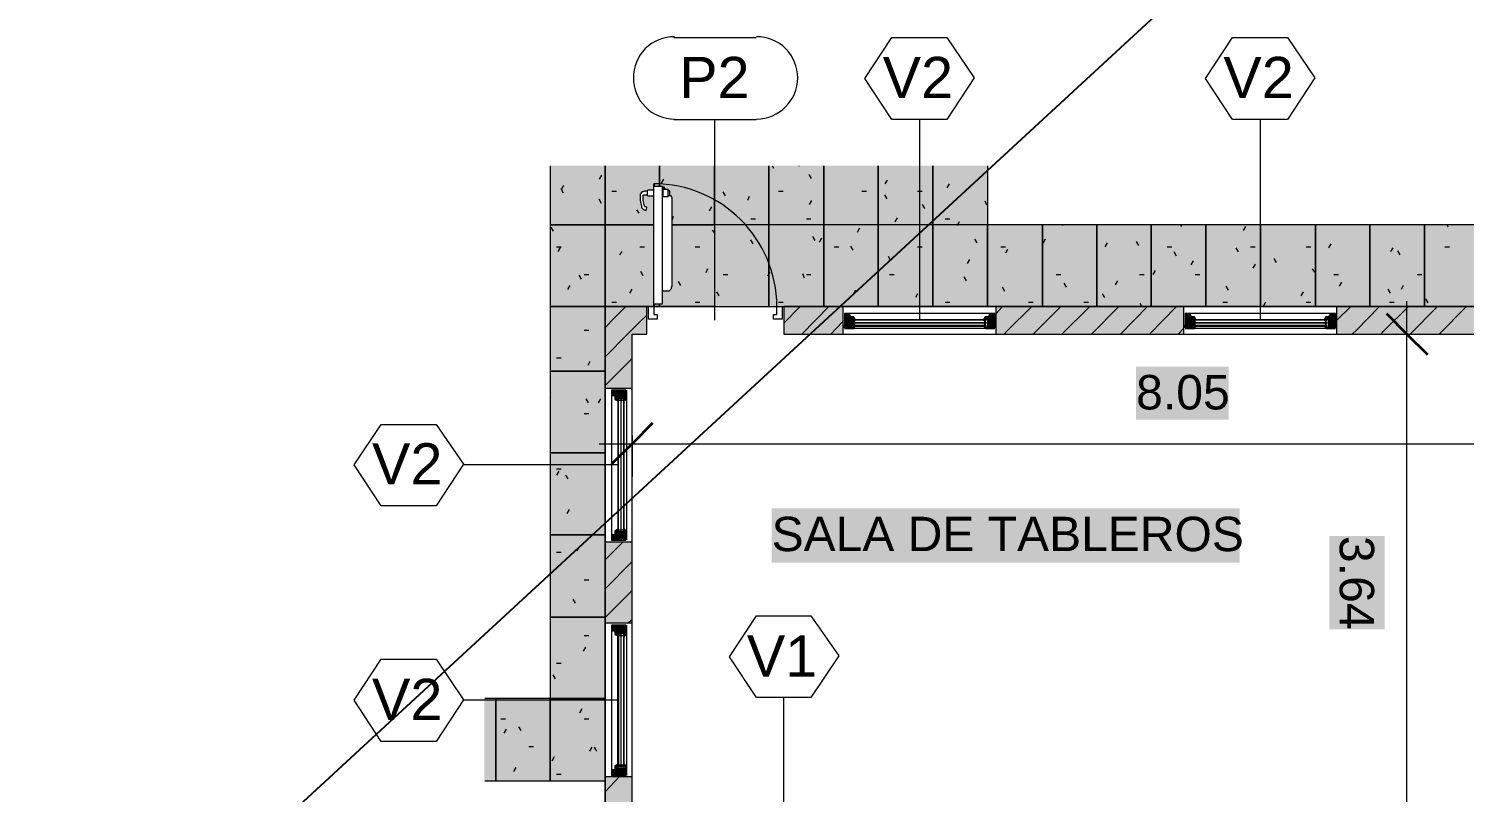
# Model space of a CAD drawing. Extents: x -187 to 52, y -9 to 65.
# Drawn here: x -154.61 to -144.11, y 21.41 to 27 of the extents above; entities that cross this region are included whole.
import ezdxf

# ---------------------------------------------------------------- set-up
doc = ezdxf.new("R2010")
doc.units = 0
doc.header["$MEASUREMENT"] = 0
for name, color, linetype in [('Cotas', 1, 'Continuous'), ('PDF4_Geometría', 7, 'Continuous'), ('PDF4_Texto', 7, 'Continuous')]:
    doc.layers.add(name, color=color, linetype=linetype)
doc.layers.add('PDF4_Rellenos sólidos', color=7, linetype='Continuous', true_color=0xffffff)
doc.styles.add('PDF Arial', font='arial.ttf')

msp = doc.modelspace()

# ---------------------------------------------------------------- hatches: boundary and pattern name
at = {"layer": 'PDF4_Rellenos sólidos', "transparency": 33554559}
for points in [[(-150.798, 25.995), (-150.798, 25.563), (-150.397, 25.563), (-150.397, 25.995)], [(-150.037, 25.847), (-149.999, 25.847), (-149.999, 25.995), (-150.397, 25.995), (-150.397, 25.563), (-150.041, 25.563), (-150.041, 25.775), (-150.084, 25.779), (-150.088, 25.783), (-150.117, 25.783), (-150.117, 25.741), (-150.113, 25.741), (-150.113, 25.72), (-150.109, 25.72), (-150.109, 25.699), (-150.101, 25.699), (-150.092, 25.695), (-150.092, 25.673), (-150.109, 25.678), (-150.117, 25.682), (-150.126, 25.69), (-150.13, 25.69), (-150.13, 25.703), (-150.134, 25.703), (-150.134, 25.741), (-150.139, 25.741), (-150.139, 25.792), (-150.134, 25.796), (-150.13, 25.804), (-150.117, 25.809), (-150.088, 25.809), (-150.088, 25.817), (-150.041, 25.817), (-150.041, 25.864), (-150.037, 25.864)], [(-149.906, 25.771), (-149.906, 25.563), (-149.597, 25.563), (-149.597, 25.995), (-149.999, 25.995), (-149.999, 25.847), (-149.978, 25.847), (-149.978, 25.838), (-149.961, 25.838), (-149.961, 25.826), (-149.953, 25.826), (-149.936, 25.821), (-149.936, 25.813), (-149.923, 25.813), (-149.923, 25.775), (-149.91, 25.775)], [(-149.597, 25.995), (-149.597, 25.563), (-149.2, 25.563), (-149.2, 25.995)], [(-149.2, 25.995), (-149.2, 25.563), (-148.798, 25.563), (-148.798, 25.995)], [(-148.798, 25.995), (-148.798, 25.563), (-148.4, 25.563), (-148.4, 25.995)], [(-148.4, 25.995), (-148.4, 25.563), (-147.999, 25.563), (-147.999, 25.995)], [(-147.999, 25.995), (-147.999, 25.563), (-147.601, 25.563), (-147.601, 25.995)], [(-150.798, 25.563), (-150.798, 24.967), (-150.397, 24.967), (-150.397, 25.563)], [(-149.978, 24.984), (-149.999, 24.984), (-149.999, 24.967), (-149.597, 24.967), (-149.597, 25.563), (-149.906, 25.563), (-149.91, 25.111), (-149.914, 25.098), (-149.923, 25.09), (-149.931, 25.086), (-149.978, 25.081)], [(-149.597, 25.563), (-149.597, 24.967), (-149.2, 24.967), (-149.2, 25.563)], [(-149.2, 25.563), (-149.2, 24.967), (-148.798, 24.967), (-148.798, 25.563)], [(-148.798, 25.563), (-148.798, 24.967), (-148.4, 24.967), (-148.4, 25.563)], [(-148.4, 25.563), (-148.4, 24.967), (-147.999, 24.967), (-147.999, 25.563)], [(-147.999, 25.563), (-147.999, 24.967), (-147.601, 24.967), (-147.601, 25.563)], [(-147.601, 25.563), (-147.601, 24.967), (-147.199, 24.967), (-147.199, 25.563)], [(-147.199, 25.563), (-147.199, 24.967), (-146.802, 24.967), (-146.802, 25.563)], [(-146.802, 25.563), (-146.802, 24.967), (-146.404, 24.967), (-146.404, 25.563)], [(-146.404, 25.563), (-146.404, 24.967), (-146.003, 24.967), (-146.003, 25.563)], [(-146.003, 25.563), (-146.003, 24.967), (-145.605, 24.967), (-145.605, 25.563)], [(-145.605, 25.563), (-145.605, 24.967), (-145.203, 24.967), (-145.203, 25.563)], [(-145.203, 25.563), (-145.203, 24.967), (-144.806, 24.967), (-144.806, 25.563)], [(-144.806, 25.563), (-144.806, 24.967), (-144.404, 24.967), (-144.404, 25.563)], [(-144.404, 25.563), (-144.404, 24.967), (-144.006, 24.967), (-144.006, 25.563)], [(-150.798, 24.967), (-150.798, 24.493), (-150.397, 24.493), (-150.397, 24.967)], [(-150.35, 24.967), (-150.35, 24.764), (-150.147, 24.764), (-150.147, 24.967)], [(-147.538, 24.967), (-147.538, 24.764), (-147.453, 24.764), (-147.453, 24.967)], [(-144.903, 24.967), (-144.903, 24.764), (-144.704, 24.764), (-144.704, 24.967)], [(-150.798, 24.493), (-150.798, 23.897), (-150.397, 23.897), (-150.397, 24.493)], [(-146.514, 24.527), (-146.514, 24.138), (-145.838, 24.138), (-145.838, 24.527)], [(-150.798, 23.897), (-150.798, 23.297), (-150.397, 23.297), (-150.397, 23.897)], [(-149.179, 23.491), (-149.179, 23.094), (-145.757, 23.094), (-145.757, 23.491)], [(-150.798, 23.297), (-150.798, 22.696), (-150.397, 22.696), (-150.397, 23.297)], [(-145.102, 23.288), (-145.102, 22.607), (-144.696, 22.607), (-144.696, 23.288)], [(-150.798, 22.696), (-150.798, 22.1), (-150.397, 22.1), (-150.397, 22.696)], [(-151.28, 22.1), (-151.28, 21.499), (-151.196, 21.499), (-151.196, 22.1)], [(-151.196, 22.1), (-151.196, 21.499), (-150.798, 21.499), (-150.798, 22.1)], [(-150.798, 22.1), (-150.798, 21.499), (-150.397, 21.499), (-150.397, 22.1)]]:
    msp.add_hatch(color=256, dxfattribs=at).paths.add_polyline_path(points)
h = msp.add_hatch(color=256, dxfattribs=at)
h.paths.add_polyline_path([(-150.041, 24.967), (-150.041, 25.563), (-150.397, 25.563), (-150.397, 24.967)])
h.paths.add_polyline_path([(-149.999, 24.984), (-150.037, 24.984), (-150.037, 24.967), (-149.999, 24.967)])
h = msp.add_hatch(color=256, dxfattribs=at)
h.paths.add_polyline_path([(-150.198, 21.529), (-150.397, 21.529), (-150.397, 21.178), (-150.198, 21.178)])
h.paths.add_polyline_path([(-150.198, 24.764), (-150.35, 24.764), (-150.35, 24.967), (-150.397, 24.967), (-150.397, 24.367), (-150.198, 24.367)])
h.paths.add_polyline_path([(-150.397, 22.65), (-150.198, 22.65), (-150.198, 23.246), (-150.397, 23.246)])
h = msp.add_hatch(color=256, dxfattribs=at)
h.paths.add_polyline_path([(-150.092, 24.764), (-150.092, 24.967), (-150.147, 24.967), (-150.147, 24.764)])
h.paths.add_polyline_path([(-142.556, 24.967), (-142.556, 24.764), (-142.158, 24.764), (-142.158, 24.967)])
h.paths.add_polyline_path([(-143.677, 24.764), (-143.677, 24.967), (-144.704, 24.967), (-144.704, 24.764)])
h.paths.add_polyline_path([(-144.903, 24.764), (-144.903, 24.967), (-145.047, 24.967), (-145.047, 24.764)])
h.paths.add_polyline_path([(-146.167, 24.764), (-146.167, 24.967), (-147.453, 24.967), (-147.453, 24.764)])
h.paths.add_polyline_path([(-148.658, 24.764), (-148.658, 24.967), (-149.09, 24.967), (-149.09, 24.764)])
at = {"layer": 'PDF4_Rellenos sólidos', "true_color": 0xc0c0c0, "transparency": 33554559}
for points in [[(-148.599, 24.828), (-148.591, 24.828), (-148.591, 24.878), (-148.603, 24.883), (-148.599, 24.895), (-148.608, 24.895), (-148.608, 24.916), (-148.646, 24.916), (-148.646, 24.832), (-148.642, 24.832), (-148.637, 24.828), (-148.637, 24.815), (-148.599, 24.815)], [(-148.57, 24.883), (-148.574, 24.883), (-148.574, 24.891), (-148.591, 24.891), (-148.595, 24.887), (-148.595, 24.891), (-148.599, 24.891), (-148.599, 24.883), (-148.591, 24.883), (-148.591, 24.87), (-148.578, 24.874), (-148.574, 24.874), (-148.57, 24.87)], [(-147.605, 24.874), (-147.597, 24.891), (-147.605, 24.891), (-147.61, 24.887), (-147.61, 24.891), (-147.618, 24.891), (-147.622, 24.887), (-147.627, 24.878), (-147.627, 24.87)], [(-147.593, 24.828), (-147.593, 24.815), (-147.555, 24.815), (-147.555, 24.828), (-147.55, 24.832), (-147.546, 24.916), (-147.588, 24.916), (-147.588, 24.895), (-147.597, 24.895), (-147.597, 24.883), (-147.588, 24.883), (-147.601, 24.878), (-147.601, 24.828)], [(-146.108, 24.828), (-146.1, 24.828), (-146.1, 24.878), (-146.113, 24.883), (-146.108, 24.895), (-146.117, 24.895), (-146.117, 24.916), (-146.155, 24.916), (-146.155, 24.832), (-146.151, 24.832), (-146.146, 24.828), (-146.146, 24.815), (-146.108, 24.815)], [(-146.079, 24.883), (-146.083, 24.883), (-146.083, 24.891), (-146.1, 24.891), (-146.104, 24.887), (-146.104, 24.891), (-146.108, 24.891), (-146.108, 24.883), (-146.1, 24.883), (-146.1, 24.87), (-146.087, 24.874), (-146.083, 24.874), (-146.079, 24.87)], [(-145.114, 24.874), (-145.106, 24.891), (-145.114, 24.891), (-145.119, 24.887), (-145.119, 24.891), (-145.127, 24.891), (-145.131, 24.887), (-145.136, 24.878), (-145.136, 24.87)], [(-145.11, 24.828), (-145.106, 24.828), (-145.106, 24.819), (-145.102, 24.819), (-145.064, 24.815), (-145.064, 24.828), (-145.059, 24.832), (-145.055, 24.916), (-145.098, 24.916), (-145.098, 24.895), (-145.106, 24.895), (-145.106, 24.883), (-145.098, 24.883), (-145.11, 24.878)], [(-150.312, 24.316), (-150.312, 24.299), (-150.257, 24.299), (-150.257, 24.307), (-150.249, 24.307), (-150.249, 24.35), (-150.257, 24.354), (-150.35, 24.354), (-150.35, 24.316), (-150.325, 24.316), (-150.325, 24.307), (-150.316, 24.307), (-150.316, 24.316)], [(-150.316, 24.299), (-150.316, 24.307), (-150.325, 24.307), (-150.325, 24.286), (-150.316, 24.286), (-150.308, 24.282), (-150.308, 24.286), (-150.304, 24.299)], [(-150.35, 23.259), (-150.265, 23.263), (-150.253, 23.267), (-150.249, 23.305), (-150.257, 23.305), (-150.257, 23.314), (-150.312, 23.314), (-150.316, 23.301), (-150.316, 23.305), (-150.325, 23.305), (-150.325, 23.297), (-150.35, 23.297)], [(-150.316, 23.314), (-150.304, 23.314), (-150.304, 23.326), (-150.308, 23.33), (-150.304, 23.335), (-150.316, 23.335), (-150.325, 23.33), (-150.325, 23.305), (-150.316, 23.305)], [(-150.257, 22.582), (-150.257, 22.59), (-150.249, 22.59), (-150.249, 22.628), (-150.257, 22.633), (-150.261, 22.637), (-150.35, 22.637), (-150.35, 22.595), (-150.325, 22.595), (-150.316, 22.59), (-150.316, 22.595), (-150.312, 22.595), (-150.312, 22.582)], [(-150.316, 22.582), (-150.316, 22.59), (-150.32, 22.59), (-150.325, 22.586), (-150.325, 22.569), (-150.316, 22.569), (-150.308, 22.565), (-150.308, 22.569), (-150.304, 22.582)], [(-150.265, 21.537), (-150.265, 21.546), (-150.249, 21.546), (-150.249, 21.584), (-150.257, 21.584), (-150.257, 21.592), (-150.312, 21.592), (-150.316, 21.58), (-150.316, 21.588), (-150.325, 21.588), (-150.325, 21.58), (-150.35, 21.58), (-150.35, 21.537)], [(-150.316, 21.588), (-150.316, 21.597), (-150.304, 21.597), (-150.304, 21.613), (-150.308, 21.618), (-150.316, 21.618), (-150.325, 21.613), (-150.32, 21.609), (-150.325, 21.605), (-150.325, 21.588)]]:
    msp.add_hatch(color=9, dxfattribs=at).paths.add_polyline_path(points)
at = {"layer": 'PDF4_Rellenos sólidos', "true_color": 0x7f7f7f, "transparency": 33554559}
for points in [[(-148.595, 24.823), (-148.595, 24.806), (-148.591, 24.806), (-148.591, 24.823)], [(-146.104, 24.823), (-146.104, 24.806), (-146.1, 24.806), (-146.1, 24.823)], [(-150.257, 24.303), (-150.257, 24.299), (-150.24, 24.299), (-150.24, 24.303)], [(-150.249, 24.329), (-150.249, 24.312), (-150.244, 24.312), (-150.244, 24.329)], [(-150.257, 22.586), (-150.257, 22.582), (-150.24, 22.582), (-150.24, 22.586)], [(-150.249, 22.607), (-150.249, 22.595), (-150.244, 22.595), (-150.244, 22.607)], [(-150.261, 21.542), (-150.261, 21.537), (-150.244, 21.537), (-150.244, 21.542)]]:
    msp.add_hatch(color=8, dxfattribs=at).paths.add_polyline_path(points)
h = msp.add_hatch(color=8, dxfattribs=at)
h.paths.add_polyline_path([(-150.249, 23.288), (-150.244, 23.305), (-150.249, 23.305)])
h.paths.add_polyline_path([(-150.244, 23.284), (-150.249, 23.284), (-150.249, 23.267)])
h = msp.add_hatch(color=8, dxfattribs=at)
h.paths.add_polyline_path([(-150.249, 21.571), (-150.244, 21.584), (-150.249, 21.584)])
h.paths.add_polyline_path([(-150.244, 21.567), (-150.249, 21.567), (-150.249, 21.55)])

# ---------------------------------------------------------------- linework, layer by layer
at = {"layer": 'Cotas'}
msp.add_line((-185.359, -8.873), (-104.862, 65.391), dxfattribs=at)
at = {"layer": 'PDF4_Geometría', "lineweight": 9}
for points in [[(-149.889, 26.938, 0.422535), (-150.189, 26.638, 0.417263), (-149.889, 26.337)], [(-149.289, 26.337, 0.411972), (-148.988, 26.638, 0.417263), (-149.289, 26.938)]]:
    msp.add_lwpolyline(points, format="xyb", dxfattribs=at)
for points in [[(-149.893, 26.934), (-149.293, 26.934)], [(-149.893, 26.333), (-149.293, 26.333)], [(-149.593, 24.866), (-149.593, 26.333)], [(-148.096, 24.866), (-148.096, 26.333)], [(-145.605, 24.866), (-145.605, 26.333)], [(-150.798, 25.995), (-150.798, 25.563), (-150.397, 25.563), (-150.397, 25.995), (-150.397, 25.563), (-150.041, 25.563), (-150.397, 25.563), (-150.397, 24.967), (-150.041, 24.967), (-150.092, 24.967)], [(-150.422, 25.927), (-150.439, 25.898)], [(-147.601, 25.995), (-147.601, 25.563), (-147.999, 25.563), (-147.999, 25.995), (-147.999, 25.563), (-148.4, 25.563), (-148.4, 25.995), (-148.4, 25.563), (-148.798, 25.563), (-148.798, 25.995), (-148.798, 25.563), (-149.2, 25.563), (-149.2, 25.995), (-149.2, 25.563), (-149.597, 25.563), (-149.597, 25.995), (-149.597, 25.563), (-149.906, 25.563), (-149.597, 25.563), (-149.597, 24.967), (-149.999, 24.967), (-149.999, 24.984), (-149.999, 24.967), (-150.037, 24.967), (-149.09, 24.967)], [(-149.176, 25.995), (-149.166, 25.978)], [(-148.98, 25.991), (-148.978, 25.995)], [(-148.887, 25.902), (-148.904, 25.931)], [(-150.701, 25.851), (-150.718, 25.821)], [(-150.701, 25.796), (-150.718, 25.826)], [(-149.969, 25.898), (-149.986, 25.868)], [(-149.969, 25.838), (-149.969, 25.821)], [(-149.961, 25.826), (-149.961, 25.821)], [(-148.333, 25.889), (-148.35, 25.864)], [(-147.88, 25.864), (-147.897, 25.834)], [(-150.422, 25.72), (-150.439, 25.75)], [(-150.346, 25.809), (-150.312, 25.809)], [(-150.088, 25.809), (-150.088, 25.783)], [(-149.978, 25.813), (-149.974, 25.813), (-149.974, 25.775), (-149.978, 25.775)], [(-149.953, 25.821), (-149.974, 25.821), (-149.974, 25.813)], [(-149.974, 25.775), (-149.974, 25.771), (-149.936, 25.771), (-149.936, 25.775), (-149.936, 25.813)], [(-149.923, 25.775), (-149.936, 25.775)], [(-149.517, 25.775), (-149.534, 25.804)], [(-149.344, 25.771), (-149.356, 25.741)], [(-149.128, 25.809), (-149.094, 25.809)], [(-148.887, 25.741), (-148.904, 25.711)], [(-148.519, 25.809), (-148.485, 25.809)], [(-148.333, 25.754), (-148.35, 25.783)], [(-148.113, 25.809), (-148.079, 25.809)], [(-147.605, 25.707), (-147.618, 25.737)], [(-150.147, 25.648), (-150.164, 25.673)], [(-149.898, 25.623), (-149.906, 25.601)], [(-149.618, 25.695), (-149.635, 25.665)], [(-148.261, 25.614), (-148.278, 25.585)], [(-148.058, 25.682), (-148.075, 25.711)], [(-150.773, 25.517), (-150.79, 25.547)], [(-149.593, 25.496), (-149.597, 25.508), (-149.61, 25.525)], [(-149.331, 25.606), (-149.297, 25.606)], [(-148.925, 25.606), (-148.891, 25.606)], [(-148.536, 25.538), (-148.553, 25.508)], [(-147.91, 25.606), (-147.876, 25.606)], [(-147.808, 25.585), (-147.821, 25.563), (-147.821, 25.559)], [(-147.047, 25.559), (-147.051, 25.563)], [(-146.18, 25.563), (-146.189, 25.551)], [(-145.715, 25.551), (-145.732, 25.521)], [(-144.231, 25.547), (-144.239, 25.563)], [(-150.752, 25.403), (-150.718, 25.403)], [(-150.143, 25.403), (-150.109, 25.403)], [(-149.737, 25.403), (-149.703, 25.403)], [(-149.314, 25.424), (-149.331, 25.453)], [(-148.861, 25.449), (-148.878, 25.479)], [(-148.815, 25.466), (-148.832, 25.437)], [(-148.722, 25.403), (-148.688, 25.403)], [(-148.582, 25.377), (-148.599, 25.407)], [(-148.113, 25.403), (-148.079, 25.403)], [(-147.677, 25.432), (-147.694, 25.458)], [(-147.504, 25.403), (-147.47, 25.403)], [(-147.178, 25.458), (-147.195, 25.428)], [(-146.726, 25.432), (-146.743, 25.403)], [(-146.493, 25.411), (-146.51, 25.441)], [(-146.286, 25.403), (-146.252, 25.403)], [(-145.677, 25.403), (-145.643, 25.403)], [(-145.271, 25.403), (-145.237, 25.403)], [(-145.089, 25.424), (-145.106, 25.394)], [(-144.256, 25.403), (-144.222, 25.403)], [(-150.726, 25.398), (-150.743, 25.369)], [(-150.274, 25.369), (-150.291, 25.344)], [(-148.307, 25.301), (-148.324, 25.331)], [(-147.732, 25.31), (-147.749, 25.28)], [(-147.453, 25.382), (-147.47, 25.356)], [(-146.218, 25.335), (-146.235, 25.365)], [(-146.096, 25.301), (-146.113, 25.272)], [(-145.766, 25.365), (-145.783, 25.394)], [(-145.487, 25.289), (-145.504, 25.318)], [(-144.637, 25.394), (-144.653, 25.369)], [(-144.582, 25.344), (-144.599, 25.373)], [(-150.57, 25.166), (-150.587, 25.195)], [(-150.549, 25.2), (-150.515, 25.2)], [(-150.117, 25.191), (-150.134, 25.221)], [(-149.648, 25.242), (-149.661, 25.212)], [(-149.534, 25.2), (-149.5, 25.2)], [(-149.191, 25.217), (-149.2, 25.204), (-149.208, 25.187)], [(-148.938, 25.174), (-148.95, 25.204)], [(-148.925, 25.2), (-148.891, 25.2)], [(-148.316, 25.2), (-148.282, 25.2)], [(-147.098, 25.2), (-147.064, 25.2)], [(-146.489, 25.2), (-146.455, 25.2)], [(-146.375, 25.229), (-146.392, 25.2)], [(-146.083, 25.2), (-146.049, 25.2)], [(-145.643, 25.276), (-145.66, 25.246)], [(-145.207, 25.217), (-145.224, 25.242)], [(-145.068, 25.2), (-145.034, 25.2)], [(-144.459, 25.2), (-144.425, 25.2)], [(-150.655, 25.119), (-150.671, 25.09)], [(-150.202, 25.094), (-150.219, 25.064)], [(-149.843, 25.119), (-149.859, 25.149)], [(-147.753, 25.153), (-147.77, 25.183)], [(-147.474, 25.077), (-147.491, 25.107)], [(-147.022, 25.107), (-147.039, 25.136)], [(-146.65, 25.153), (-146.667, 25.124)], [(-145.838, 25.086), (-145.855, 25.115)], [(-145.013, 25.145), (-145.03, 25.115)], [(-144.653, 25.064), (-144.67, 25.094)], [(-144.56, 25.119), (-144.577, 25.09)], [(-150.346, 24.997), (-150.312, 24.997)], [(-149.737, 24.997), (-149.703, 24.997)], [(-149.563, 25.043), (-149.58, 25.073)], [(-149.128, 24.997), (-149.094, 24.997)], [(-148.565, 25.086), (-148.582, 25.056)], [(-148.113, 25.06), (-148.126, 25.031)], [(-147.91, 24.997), (-147.876, 24.997)], [(-147.301, 24.997), (-147.267, 24.997)], [(-146.895, 24.997), (-146.861, 24.997)], [(-146.743, 25.031), (-146.76, 25.06)], [(-146.472, 24.967), (-146.485, 24.988)], [(-145.88, 24.997), (-145.846, 24.997)], [(-145.567, 24.997), (-145.584, 24.967)], [(-145.292, 25.073), (-145.309, 25.043)], [(-145.271, 24.997), (-145.237, 24.997)], [(-144.662, 24.997), (-144.628, 24.997)], [(-144.535, 20.89), (-144.535, 25.005)], [(-144.379, 24.992), (-144.396, 25.022)], [(-150.397, 24.811), (-150.35, 24.861), (-150.244, 24.967)], [(-150.397, 24.599), (-150.232, 24.764), (-150.147, 24.849), (-150.092, 24.904)], [(-150.147, 24.967), (-150.35, 24.967)], [(-149.09, 24.844), (-148.971, 24.967)], [(-148.959, 24.764), (-148.76, 24.967)], [(-147.538, 24.967), (-148.658, 24.967)], [(-147.546, 24.916), (-148.646, 24.916)], [(-147.453, 24.967), (-147.652, 24.967)], [(-147.538, 24.916), (-147.491, 24.967)], [(-147.479, 24.764), (-147.453, 24.79), (-147.276, 24.967)], [(-147.267, 24.764), (-147.064, 24.967)], [(-147.056, 24.764), (-146.853, 24.967)], [(-146.84, 24.764), (-146.641, 24.967)], [(-146.628, 24.764), (-146.43, 24.967)], [(-146.417, 24.764), (-146.218, 24.967)], [(-145.047, 24.967), (-146.167, 24.967)], [(-145.055, 24.916), (-146.155, 24.916)], [(-145.047, 24.866), (-144.945, 24.967)], [(-144.933, 24.764), (-144.903, 24.794), (-144.734, 24.967)], [(-144.704, 24.967), (-144.903, 24.967)], [(-144.721, 24.764), (-144.704, 24.785), (-144.522, 24.967)], [(-144.51, 24.764), (-144.311, 24.967)], [(-144.298, 24.764), (-144.099, 24.967)], [(-150.549, 24.794), (-150.515, 24.794)], [(-148.747, 24.764), (-148.658, 24.857)], [(-147.546, 24.806), (-148.646, 24.806)], [(-148.574, 24.823), (-148.578, 24.823), (-148.574, 24.823)], [(-147.622, 24.823), (-147.618, 24.823)], [(-146.206, 24.764), (-146.167, 24.806)], [(-145.055, 24.806), (-146.155, 24.806)], [(-145.131, 24.823), (-145.127, 24.823)], [(-150.198, 24.764), (-150.147, 24.764)], [(-148.658, 24.764), (-147.538, 24.764)], [(-147.652, 24.764), (-147.453, 24.764)], [(-146.167, 24.764), (-145.047, 24.764)], [(-144.903, 24.764), (-144.704, 24.764)], [(-144.594, 24.764), (-144.535, 24.764), (-144.294, 24.764)], [(-150.752, 24.591), (-150.718, 24.591)], [(-150.507, 24.565), (-150.523, 24.536)], [(-150.397, 24.388), (-150.198, 24.587)], [(-150.397, 24.367), (-150.397, 23.246)], [(-150.35, 24.354), (-150.35, 23.259)], [(-150.24, 24.354), (-150.24, 23.259)], [(-150.206, 24.367), (-150.198, 24.375)], [(-150.198, 23.246), (-150.198, 24.367)], [(-150.794, 24.333), (-150.798, 24.337)], [(-150.519, 24.261), (-150.536, 24.29)], [(-150.43, 24.29), (-150.447, 24.261)], [(-150.253, 24.286), (-150.257, 24.286), (-150.253, 24.286)], [(-150.257, 24.278), (-150.253, 24.278)], [(-150.549, 24.185), (-150.515, 24.185)], [(-150.439, 23.961), (-141.917, 23.961)], [(-150.198, 24.024), (-150.198, 23.961), (-150.198, 23.724)], [(-150.299, 23.808), (-151.433, 23.808)], [(-150.752, 23.779), (-150.718, 23.779)], [(-150.735, 23.762), (-150.752, 23.732)], [(-150.667, 23.707), (-150.684, 23.732)], [(-150.659, 23.483), (-150.676, 23.453)], [(-150.257, 23.335), (-150.253, 23.335)], [(-150.253, 23.326), (-150.257, 23.326), (-150.253, 23.326)], [(-150.587, 23.208), (-150.604, 23.178)], [(-150.397, 23.115), (-150.265, 23.246)], [(-150.752, 23.17), (-150.718, 23.17)], [(-150.397, 22.903), (-150.198, 23.102)], [(-150.549, 22.967), (-150.515, 22.967)], [(-150.397, 22.692), (-150.198, 22.891)], [(-150.612, 22.798), (-150.629, 22.827)], [(-150.232, 22.65), (-150.198, 22.679)], [(-150.397, 22.65), (-150.397, 21.529)], [(-150.35, 22.637), (-150.35, 21.537)], [(-150.304, 22.565), (-150.304, 22.569), (-150.304, 22.565)], [(-150.24, 22.637), (-150.24, 21.537)], [(-150.198, 21.529), (-150.198, 22.65)], [(-150.54, 22.476), (-150.557, 22.447)], [(-150.549, 22.561), (-150.515, 22.561)], [(-150.257, 22.561), (-150.253, 22.561)], [(-150.752, 22.358), (-150.718, 22.358)], [(-150.76, 22.244), (-150.777, 22.273)], [(-150.299, 22.087), (-151.433, 22.087)], [(-151.276, 21.499), (-151.196, 21.499), (-151.196, 22.1), (-151.276, 22.1)], [(-149.09, 21.03), (-149.09, 22.108)], [(-151.158, 21.952), (-151.124, 21.952)], [(-150.566, 22.024), (-150.583, 21.994)], [(-150.549, 21.952), (-150.515, 21.952)], [(-151.12, 21.876), (-151.137, 21.846)], [(-151.01, 21.867), (-151.027, 21.893)], [(-150.955, 21.749), (-150.921, 21.749)], [(-150.494, 21.745), (-150.511, 21.715)], [(-150.456, 21.715), (-150.473, 21.745)], [(-150.769, 21.673), (-150.786, 21.643)], [(-151.048, 21.597), (-151.065, 21.567)], [(-150.752, 21.546), (-150.718, 21.546)], [(-150.397, 21.419), (-150.291, 21.529)], [(-150.257, 21.618), (-150.253, 21.618)], [(-150.257, 21.613), (-150.257, 21.609)], [(-150.253, 21.609), (-150.257, 21.609), (-150.253, 21.609)], [(-151.276, 17.414), (-150.397, 17.414), (-150.397, 21.499)]]:
    msp.add_lwpolyline(points, dxfattribs=at)
for points in [[(-148.498, 26.633), (-148.299, 26.934), (-147.897, 26.934), (-147.698, 26.638), (-147.897, 26.333), (-148.299, 26.333)], [(-146.007, 26.633), (-145.808, 26.934), (-145.406, 26.934), (-145.207, 26.638), (-145.406, 26.333), (-145.808, 26.333)], [(-149.999, 25.995), (-149.999, 25.847)], [(-149.978, 25.081), (-149.944, 25.081), (-149.931, 25.081), (-149.923, 25.086), (-149.919, 25.09), (-149.91, 25.098), (-149.91, 25.107), (-149.906, 25.115), (-149.906, 25.758), (-149.906, 25.762), (-149.91, 25.766), (-149.91, 25.771), (-149.914, 25.775), (-149.919, 25.775), (-149.923, 25.775), (-149.923, 25.813), (-149.936, 25.813), (-149.936, 25.821), (-149.953, 25.821), (-149.957, 25.826), (-149.961, 25.826), (-149.961, 25.83), (-149.961, 25.834), (-149.961, 25.838), (-149.965, 25.838), (-149.969, 25.838), (-149.978, 25.838)], [(-150.041, 25.817), (-150.084, 25.817), (-150.088, 25.813), (-150.088, 25.809), (-150.109, 25.809), (-150.117, 25.804), (-150.122, 25.804), (-150.13, 25.8), (-150.134, 25.792), (-150.139, 25.788), (-150.139, 25.741), (-150.13, 25.699), (-150.13, 25.69), (-150.122, 25.682), (-150.113, 25.673), (-150.105, 25.673), (-150.096, 25.669), (-150.092, 25.69), (-150.096, 25.695), (-150.101, 25.695), (-150.105, 25.695), (-150.109, 25.699), (-150.109, 25.703), (-150.117, 25.741), (-150.117, 25.779), (-150.113, 25.783), (-150.109, 25.783), (-150.088, 25.783), (-150.088, 25.779), (-150.084, 25.775), (-150.041, 25.775)], [(-150.397, 24.967), (-150.397, 25.563), (-150.798, 25.563), (-150.798, 24.967)], [(-149.2, 24.967), (-149.2, 25.563), (-149.597, 25.563), (-149.597, 24.967)], [(-148.798, 24.967), (-148.798, 25.563), (-149.2, 25.563), (-149.2, 24.967)], [(-148.4, 24.967), (-148.4, 25.563), (-148.798, 25.563), (-148.798, 24.967)], [(-147.999, 24.967), (-147.999, 25.563), (-148.4, 25.563), (-148.4, 24.967)], [(-147.601, 24.967), (-147.601, 25.563), (-147.999, 25.563), (-147.999, 24.967)], [(-147.199, 24.967), (-147.199, 25.563), (-147.601, 25.563), (-147.601, 24.967)], [(-146.802, 24.967), (-146.802, 25.563), (-147.199, 25.563), (-147.199, 24.967)], [(-146.404, 24.967), (-146.404, 25.563), (-146.802, 25.563), (-146.802, 24.967)], [(-146.003, 24.967), (-146.003, 25.563), (-146.404, 25.563), (-146.404, 24.967)], [(-145.605, 24.967), (-145.605, 25.563), (-146.003, 25.563), (-146.003, 24.967)], [(-145.203, 24.967), (-145.203, 25.563), (-145.605, 25.563), (-145.605, 24.967)], [(-144.806, 24.967), (-144.806, 25.563), (-145.203, 25.563), (-145.203, 24.967)], [(-144.404, 24.967), (-144.404, 25.563), (-144.806, 25.563), (-144.806, 24.967)], [(-144.006, 24.967), (-144.006, 25.563), (-144.404, 25.563), (-144.404, 24.967)], [(-150.397, 24.967), (-150.798, 24.967), (-150.798, 24.493), (-150.397, 24.493)], [(-148.658, 24.764), (-147.538, 24.764), (-147.538, 24.967), (-148.658, 24.967)], [(-148.595, 24.878), (-148.603, 24.878), (-148.603, 24.883), (-148.599, 24.883), (-148.599, 24.891), (-148.599, 24.895), (-148.608, 24.895), (-148.608, 24.916), (-148.646, 24.916), (-148.646, 24.832), (-148.646, 24.823), (-148.642, 24.823), (-148.637, 24.823), (-148.637, 24.819), (-148.642, 24.819), (-148.642, 24.815), (-148.637, 24.815), (-148.599, 24.815), (-148.595, 24.819), (-148.599, 24.819), (-148.599, 24.823), (-148.595, 24.823), (-148.591, 24.823), (-148.591, 24.828), (-148.591, 24.878)], [(-148.578, 24.891), (-148.595, 24.891), (-148.599, 24.891), (-148.599, 24.883), (-148.595, 24.883), (-148.591, 24.883), (-148.591, 24.874), (-148.591, 24.87), (-148.578, 24.87), (-148.578, 24.874), (-148.574, 24.874), (-148.574, 24.87), (-148.57, 24.87), (-148.57, 24.874)], [(-147.618, 24.891), (-147.627, 24.874), (-147.627, 24.87), (-147.618, 24.87), (-147.618, 24.874), (-147.618, 24.87), (-147.605, 24.87), (-147.601, 24.87), (-147.601, 24.874), (-147.601, 24.883), (-147.597, 24.883), (-147.597, 24.891), (-147.614, 24.891)], [(-147.601, 24.878), (-147.601, 24.828), (-147.601, 24.823), (-147.597, 24.823), (-147.593, 24.823), (-147.593, 24.819), (-147.597, 24.819), (-147.597, 24.815), (-147.593, 24.815), (-147.555, 24.815), (-147.555, 24.819), (-147.555, 24.823), (-147.55, 24.823), (-147.55, 24.832), (-147.546, 24.832), (-147.546, 24.916), (-147.55, 24.916), (-147.588, 24.916), (-147.588, 24.895), (-147.593, 24.895), (-147.597, 24.891), (-147.597, 24.883), (-147.588, 24.883), (-147.588, 24.878)], [(-146.167, 24.764), (-145.047, 24.764), (-145.047, 24.967), (-146.167, 24.967)], [(-146.104, 24.878), (-146.113, 24.878), (-146.113, 24.883), (-146.108, 24.883), (-146.108, 24.891), (-146.108, 24.895), (-146.117, 24.895), (-146.117, 24.916), (-146.155, 24.916), (-146.155, 24.832), (-146.155, 24.823), (-146.151, 24.823), (-146.146, 24.823), (-146.146, 24.819), (-146.151, 24.819), (-146.151, 24.815), (-146.146, 24.815), (-146.108, 24.815), (-146.108, 24.819), (-146.108, 24.823), (-146.104, 24.823), (-146.1, 24.823), (-146.1, 24.828), (-146.1, 24.878)], [(-146.087, 24.891), (-146.104, 24.891), (-146.108, 24.891), (-146.108, 24.883), (-146.104, 24.883), (-146.1, 24.883), (-146.1, 24.874), (-146.1, 24.87), (-146.087, 24.87), (-146.087, 24.874), (-146.083, 24.874), (-146.083, 24.87), (-146.079, 24.87), (-146.079, 24.874)], [(-145.127, 24.891), (-145.136, 24.874), (-145.136, 24.87), (-145.127, 24.87), (-145.127, 24.874), (-145.127, 24.87), (-145.114, 24.87), (-145.11, 24.87), (-145.11, 24.874), (-145.11, 24.883), (-145.106, 24.883), (-145.106, 24.891), (-145.123, 24.891)], [(-145.11, 24.878), (-145.11, 24.828), (-145.11, 24.823), (-145.106, 24.823), (-145.106, 24.819), (-145.106, 24.815), (-145.102, 24.815), (-145.064, 24.815), (-145.064, 24.819), (-145.064, 24.823), (-145.059, 24.823), (-145.059, 24.832), (-145.055, 24.832), (-145.055, 24.916), (-145.059, 24.916), (-145.098, 24.916), (-145.098, 24.895), (-145.106, 24.895), (-145.106, 24.891), (-145.106, 24.883), (-145.098, 24.883), (-145.098, 24.878)], [(-148.587, 24.806), (-148.578, 24.806), (-148.57, 24.819), (-148.57, 24.823), (-148.57, 24.819), (-148.574, 24.819), (-148.574, 24.823), (-148.574, 24.819), (-148.578, 24.819), (-148.578, 24.823), (-148.578, 24.819), (-148.578, 24.815), (-148.574, 24.815), (-148.578, 24.811), (-148.582, 24.811), (-148.587, 24.811), (-148.591, 24.806), (-148.591, 24.823), (-148.595, 24.823), (-148.595, 24.806), (-148.637, 24.806), (-148.637, 24.811), (-148.646, 24.811), (-148.646, 24.823), (-148.646, 24.828), (-148.646, 24.832), (-148.646, 24.828), (-148.646, 24.811), (-148.642, 24.811), (-148.642, 24.806), (-148.646, 24.806), (-148.591, 24.806)], [(-148.595, 24.815), (-148.595, 24.819), (-148.595, 24.823), (-148.599, 24.823), (-148.599, 24.819), (-148.595, 24.819), (-148.599, 24.815), (-148.616, 24.815), (-148.62, 24.815), (-148.637, 24.815), (-148.642, 24.815), (-148.642, 24.819), (-148.637, 24.819), (-148.637, 24.823), (-148.642, 24.823), (-148.646, 24.823), (-148.646, 24.819), (-148.642, 24.815), (-148.642, 24.811), (-148.637, 24.811), (-148.637, 24.806), (-148.637, 24.811), (-148.633, 24.811), (-148.603, 24.811), (-148.603, 24.806), (-148.599, 24.806), (-148.599, 24.811), (-148.595, 24.811)], [(-148.574, 24.866), (-148.574, 24.87), (-148.57, 24.87), (-148.565, 24.866), (-148.565, 24.87), (-148.57, 24.87), (-148.574, 24.87), (-148.574, 24.874), (-148.578, 24.874), (-148.578, 24.87), (-148.582, 24.87), (-148.578, 24.866), (-148.578, 24.87), (-148.574, 24.87)], [(-148.574, 24.828), (-148.574, 24.823), (-148.578, 24.823), (-148.578, 24.828), (-148.582, 24.823), (-148.578, 24.823), (-148.578, 24.819), (-148.574, 24.819), (-148.574, 24.823), (-148.57, 24.823), (-148.565, 24.823), (-148.565, 24.828), (-148.57, 24.823), (-148.574, 24.823)], [(-147.622, 24.866), (-147.618, 24.87), (-147.614, 24.87), (-147.618, 24.87), (-147.618, 24.866), (-147.614, 24.87), (-147.618, 24.87), (-147.618, 24.874), (-147.618, 24.87), (-147.627, 24.87), (-147.631, 24.87), (-147.631, 24.866), (-147.627, 24.866), (-147.627, 24.87), (-147.622, 24.87)], [(-147.622, 24.828), (-147.622, 24.823), (-147.627, 24.823), (-147.627, 24.828), (-147.631, 24.828), (-147.631, 24.823), (-147.627, 24.823), (-147.618, 24.823), (-147.618, 24.819), (-147.618, 24.823), (-147.614, 24.823), (-147.618, 24.828), (-147.618, 24.823), (-147.614, 24.823), (-147.618, 24.823)], [(-147.605, 24.806), (-147.55, 24.806), (-147.555, 24.806), (-147.555, 24.811), (-147.546, 24.811), (-147.546, 24.828), (-147.546, 24.832), (-147.55, 24.832), (-147.55, 24.828), (-147.55, 24.823), (-147.55, 24.811), (-147.555, 24.811), (-147.555, 24.806), (-147.559, 24.806), (-147.601, 24.806), (-147.601, 24.823), (-147.601, 24.806), (-147.605, 24.806), (-147.605, 24.811), (-147.614, 24.811), (-147.622, 24.815), (-147.618, 24.815), (-147.614, 24.819), (-147.614, 24.823), (-147.618, 24.823), (-147.618, 24.819), (-147.614, 24.819), (-147.618, 24.819), (-147.622, 24.819), (-147.618, 24.819), (-147.618, 24.823), (-147.622, 24.823), (-147.622, 24.819), (-147.627, 24.819), (-147.627, 24.823), (-147.627, 24.819), (-147.614, 24.806)], [(-147.597, 24.815), (-147.597, 24.811), (-147.593, 24.811), (-147.593, 24.806), (-147.593, 24.811), (-147.559, 24.811), (-147.559, 24.806), (-147.555, 24.806), (-147.555, 24.811), (-147.55, 24.811), (-147.55, 24.815), (-147.55, 24.819), (-147.55, 24.823), (-147.555, 24.823), (-147.555, 24.819), (-147.555, 24.815), (-147.576, 24.815), (-147.593, 24.815), (-147.597, 24.815), (-147.597, 24.819), (-147.597, 24.823), (-147.601, 24.823), (-147.601, 24.819)], [(-146.1, 24.806), (-146.096, 24.806), (-146.091, 24.806), (-146.087, 24.806), (-146.079, 24.819), (-146.079, 24.823), (-146.079, 24.819), (-146.083, 24.819), (-146.083, 24.823), (-146.083, 24.819), (-146.087, 24.819), (-146.087, 24.823), (-146.091, 24.823), (-146.091, 24.819), (-146.087, 24.819), (-146.087, 24.815), (-146.083, 24.815), (-146.087, 24.811), (-146.091, 24.811), (-146.096, 24.811), (-146.1, 24.811), (-146.1, 24.806), (-146.1, 24.823), (-146.104, 24.823), (-146.104, 24.806), (-146.146, 24.806), (-146.146, 24.811), (-146.151, 24.811), (-146.155, 24.811), (-146.155, 24.823), (-146.155, 24.828), (-146.155, 24.832), (-146.155, 24.828), (-146.155, 24.811), (-146.151, 24.811), (-146.151, 24.806), (-146.155, 24.806)], [(-146.104, 24.815), (-146.104, 24.819), (-146.104, 24.823), (-146.108, 24.823), (-146.108, 24.819), (-146.108, 24.815), (-146.129, 24.815), (-146.146, 24.815), (-146.151, 24.815), (-146.151, 24.819), (-146.146, 24.819), (-146.146, 24.823), (-146.151, 24.823), (-146.155, 24.823), (-146.155, 24.819), (-146.151, 24.815), (-146.151, 24.811), (-146.146, 24.811), (-146.146, 24.806), (-146.146, 24.811), (-146.113, 24.811), (-146.113, 24.806), (-146.108, 24.806), (-146.108, 24.811), (-146.104, 24.811)], [(-146.083, 24.866), (-146.083, 24.87), (-146.079, 24.87), (-146.074, 24.866), (-146.074, 24.87), (-146.079, 24.87), (-146.083, 24.87), (-146.083, 24.874), (-146.087, 24.874), (-146.083, 24.874), (-146.087, 24.874), (-146.087, 24.87), (-146.091, 24.87), (-146.087, 24.866), (-146.087, 24.87), (-146.083, 24.87)], [(-146.083, 24.828), (-146.083, 24.823), (-146.087, 24.823), (-146.087, 24.828), (-146.091, 24.823), (-146.087, 24.823), (-146.087, 24.819), (-146.083, 24.819), (-146.087, 24.819), (-146.083, 24.819), (-146.083, 24.823), (-146.079, 24.823), (-146.074, 24.823), (-146.074, 24.828), (-146.079, 24.823), (-146.083, 24.823)], [(-145.131, 24.866), (-145.127, 24.87), (-145.123, 24.87), (-145.127, 24.87), (-145.127, 24.866), (-145.123, 24.87), (-145.127, 24.87), (-145.127, 24.874), (-145.131, 24.874), (-145.127, 24.874), (-145.127, 24.87), (-145.136, 24.87), (-145.14, 24.87), (-145.14, 24.866), (-145.136, 24.866), (-145.136, 24.87), (-145.131, 24.87)], [(-145.131, 24.828), (-145.131, 24.823), (-145.136, 24.823), (-145.136, 24.828), (-145.14, 24.828), (-145.14, 24.823), (-145.136, 24.823), (-145.127, 24.823), (-145.127, 24.819), (-145.131, 24.819), (-145.127, 24.819), (-145.127, 24.823), (-145.123, 24.823), (-145.127, 24.828), (-145.127, 24.823), (-145.123, 24.823), (-145.127, 24.823)], [(-145.114, 24.806), (-145.059, 24.806), (-145.064, 24.806), (-145.064, 24.811), (-145.059, 24.811), (-145.055, 24.811), (-145.055, 24.828), (-145.055, 24.832), (-145.059, 24.832), (-145.059, 24.828), (-145.059, 24.823), (-145.059, 24.811), (-145.064, 24.811), (-145.064, 24.806), (-145.068, 24.806), (-145.11, 24.806), (-145.11, 24.823), (-145.11, 24.806), (-145.114, 24.806), (-145.114, 24.811), (-145.123, 24.811), (-145.131, 24.815), (-145.127, 24.815), (-145.127, 24.819), (-145.123, 24.819), (-145.123, 24.823), (-145.127, 24.823), (-145.127, 24.819), (-145.123, 24.819), (-145.127, 24.819), (-145.131, 24.819), (-145.127, 24.819), (-145.127, 24.823), (-145.131, 24.823), (-145.131, 24.819), (-145.136, 24.819), (-145.136, 24.823), (-145.136, 24.819), (-145.123, 24.806)], [(-145.106, 24.815), (-145.106, 24.811), (-145.102, 24.811), (-145.102, 24.806), (-145.102, 24.811), (-145.068, 24.811), (-145.068, 24.806), (-145.064, 24.806), (-145.064, 24.811), (-145.064, 24.815), (-145.059, 24.815), (-145.059, 24.819), (-145.059, 24.823), (-145.064, 24.823), (-145.064, 24.819), (-145.064, 24.815), (-145.085, 24.815), (-145.102, 24.815), (-145.106, 24.815), (-145.106, 24.819), (-145.106, 24.823), (-145.11, 24.823), (-145.11, 24.819)], [(-150.397, 23.897), (-150.397, 24.493), (-150.798, 24.493), (-150.798, 23.897)], [(-150.198, 23.246), (-150.198, 24.367), (-150.397, 24.367), (-150.397, 23.246)], [(-150.312, 24.303), (-150.312, 24.299), (-150.257, 24.299), (-150.257, 24.303), (-150.257, 24.307), (-150.253, 24.307), (-150.249, 24.307), (-150.249, 24.345), (-150.249, 24.35), (-150.253, 24.35), (-150.257, 24.35), (-150.257, 24.354), (-150.265, 24.354), (-150.35, 24.354), (-150.35, 24.316), (-150.325, 24.316), (-150.325, 24.307), (-150.316, 24.307), (-150.316, 24.316), (-150.312, 24.316)], [(-150.24, 24.299), (-150.24, 24.354), (-150.24, 24.35), (-150.244, 24.35), (-150.244, 24.354), (-150.261, 24.354), (-150.265, 24.354), (-150.261, 24.354), (-150.257, 24.354), (-150.244, 24.354), (-150.244, 24.35), (-150.244, 24.345), (-150.24, 24.345), (-150.24, 24.303), (-150.257, 24.303), (-150.257, 24.299), (-150.24, 24.299), (-150.244, 24.295), (-150.244, 24.29), (-150.249, 24.282), (-150.249, 24.286), (-150.253, 24.29), (-150.253, 24.286), (-150.253, 24.282), (-150.253, 24.278), (-150.24, 24.29), (-150.24, 24.295)], [(-150.249, 24.303), (-150.244, 24.307), (-150.24, 24.307), (-150.24, 24.312), (-150.244, 24.312), (-150.244, 24.345), (-150.24, 24.345), (-150.244, 24.345), (-150.244, 24.35), (-150.249, 24.35), (-150.253, 24.354), (-150.257, 24.354), (-150.257, 24.35), (-150.253, 24.35), (-150.249, 24.35), (-150.249, 24.345), (-150.249, 24.329), (-150.249, 24.307), (-150.253, 24.307), (-150.257, 24.307), (-150.257, 24.303), (-150.253, 24.303)], [(-150.325, 24.286), (-150.308, 24.278), (-150.304, 24.278), (-150.304, 24.282), (-150.308, 24.282), (-150.308, 24.286), (-150.304, 24.286), (-150.304, 24.299), (-150.308, 24.299), (-150.316, 24.299), (-150.316, 24.307), (-150.325, 24.307)], [(-150.299, 24.282), (-150.304, 24.286), (-150.299, 24.286), (-150.304, 24.29), (-150.304, 24.286), (-150.308, 24.286), (-150.308, 24.282), (-150.308, 24.286), (-150.304, 24.286), (-150.304, 24.282), (-150.304, 24.278), (-150.299, 24.274), (-150.304, 24.278), (-150.304, 24.282)], [(-150.257, 24.282), (-150.257, 24.278), (-150.257, 24.274), (-150.257, 24.278), (-150.253, 24.278), (-150.253, 24.282), (-150.253, 24.286), (-150.253, 24.282), (-150.253, 24.286), (-150.253, 24.29), (-150.257, 24.29), (-150.257, 24.286)], [(-152.232, 23.808), (-152.033, 24.104), (-151.631, 24.104), (-151.433, 23.813), (-151.631, 23.508), (-152.033, 23.508)], [(-150.397, 23.297), (-150.397, 23.897), (-150.798, 23.897), (-150.798, 23.297)], [(-150.312, 23.309), (-150.312, 23.301), (-150.316, 23.301), (-150.316, 23.305), (-150.325, 23.305), (-150.325, 23.297), (-150.35, 23.297), (-150.35, 23.259), (-150.265, 23.259), (-150.257, 23.259), (-150.257, 23.263), (-150.253, 23.263), (-150.249, 23.263), (-150.249, 23.267), (-150.249, 23.305), (-150.253, 23.305), (-150.257, 23.305), (-150.257, 23.309), (-150.257, 23.314), (-150.312, 23.314)], [(-150.325, 23.326), (-150.325, 23.305), (-150.316, 23.305), (-150.316, 23.314), (-150.308, 23.314), (-150.304, 23.314), (-150.304, 23.326), (-150.308, 23.326), (-150.308, 23.33), (-150.304, 23.33), (-150.304, 23.335), (-150.308, 23.335)], [(-150.299, 23.33), (-150.304, 23.33), (-150.304, 23.335), (-150.299, 23.339), (-150.304, 23.335), (-150.304, 23.33), (-150.304, 23.326), (-150.308, 23.326), (-150.308, 23.33), (-150.308, 23.326), (-150.304, 23.326), (-150.304, 23.322), (-150.299, 23.326), (-150.304, 23.326)], [(-150.24, 23.314), (-150.24, 23.318), (-150.24, 23.322), (-150.253, 23.335), (-150.253, 23.33), (-150.253, 23.326), (-150.253, 23.322), (-150.253, 23.326), (-150.249, 23.326), (-150.249, 23.33), (-150.244, 23.322), (-150.244, 23.318), (-150.24, 23.314), (-150.257, 23.314), (-150.257, 23.309), (-150.24, 23.309), (-150.24, 23.267), (-150.244, 23.267), (-150.244, 23.263), (-150.244, 23.259), (-150.257, 23.259), (-150.261, 23.259), (-150.265, 23.259), (-150.261, 23.259), (-150.244, 23.259), (-150.244, 23.263), (-150.24, 23.263), (-150.24, 23.259)], [(-150.257, 23.33), (-150.257, 23.326), (-150.257, 23.322), (-150.253, 23.322), (-150.253, 23.326), (-150.253, 23.33), (-150.253, 23.326), (-150.253, 23.33), (-150.253, 23.335), (-150.257, 23.335), (-150.257, 23.339), (-150.257, 23.335)], [(-150.249, 23.309), (-150.253, 23.309), (-150.257, 23.309), (-150.257, 23.305), (-150.253, 23.305), (-150.249, 23.305), (-150.249, 23.284), (-150.249, 23.267), (-150.249, 23.263), (-150.253, 23.263), (-150.257, 23.263), (-150.257, 23.259), (-150.253, 23.259), (-150.249, 23.263), (-150.244, 23.263), (-150.244, 23.267), (-150.24, 23.267), (-150.244, 23.267), (-150.244, 23.301), (-150.24, 23.301), (-150.24, 23.305), (-150.244, 23.305)], [(-150.397, 22.696), (-150.397, 23.297), (-150.798, 23.297), (-150.798, 22.696)], [(-150.397, 22.1), (-150.397, 22.696), (-150.798, 22.696), (-150.798, 22.1)], [(-149.487, 22.404), (-149.289, 22.705), (-148.891, 22.705), (-148.688, 22.413), (-148.891, 22.108), (-149.289, 22.108)], [(-150.198, 21.529), (-150.198, 22.65), (-150.397, 22.65), (-150.397, 21.529)], [(-150.312, 22.586), (-150.312, 22.582), (-150.257, 22.582), (-150.257, 22.586), (-150.257, 22.59), (-150.253, 22.59), (-150.253, 22.586), (-150.249, 22.59), (-150.249, 22.628), (-150.249, 22.633), (-150.253, 22.633), (-150.253, 22.628), (-150.257, 22.628), (-150.257, 22.633), (-150.257, 22.637), (-150.265, 22.637), (-150.35, 22.637), (-150.35, 22.599), (-150.35, 22.595), (-150.325, 22.595), (-150.325, 22.59), (-150.316, 22.59), (-150.316, 22.595), (-150.312, 22.595)], [(-150.325, 22.569), (-150.308, 22.561), (-150.308, 22.557), (-150.304, 22.557), (-150.304, 22.561), (-150.304, 22.565), (-150.308, 22.565), (-150.308, 22.569), (-150.304, 22.569), (-150.304, 22.582), (-150.308, 22.582), (-150.316, 22.582), (-150.316, 22.586), (-150.316, 22.59), (-150.325, 22.59), (-150.325, 22.586)], [(-150.299, 22.565), (-150.304, 22.565), (-150.304, 22.569), (-150.299, 22.569), (-150.304, 22.573), (-150.304, 22.569), (-150.308, 22.569), (-150.308, 22.565), (-150.304, 22.565), (-150.304, 22.557), (-150.299, 22.557), (-150.304, 22.561), (-150.304, 22.565), (-150.299, 22.561)], [(-150.24, 22.578), (-150.24, 22.582), (-150.24, 22.637), (-150.24, 22.633), (-150.24, 22.628), (-150.24, 22.633), (-150.244, 22.633), (-150.244, 22.637), (-150.261, 22.637), (-150.265, 22.637), (-150.261, 22.637), (-150.257, 22.637), (-150.257, 22.633), (-150.257, 22.637), (-150.244, 22.637), (-150.244, 22.628), (-150.24, 22.628), (-150.24, 22.586), (-150.257, 22.586), (-150.257, 22.582), (-150.24, 22.582), (-150.24, 22.578), (-150.244, 22.578), (-150.244, 22.573), (-150.244, 22.569), (-150.249, 22.565), (-150.249, 22.569), (-150.253, 22.569), (-150.253, 22.565), (-150.253, 22.561), (-150.253, 22.557), (-150.253, 22.561), (-150.24, 22.569)], [(-150.249, 22.586), (-150.244, 22.586), (-150.244, 22.59), (-150.24, 22.59), (-150.24, 22.595), (-150.244, 22.595), (-150.244, 22.624), (-150.244, 22.628), (-150.24, 22.628), (-150.244, 22.628), (-150.244, 22.633), (-150.249, 22.633), (-150.253, 22.637), (-150.257, 22.637), (-150.257, 22.633), (-150.257, 22.628), (-150.253, 22.628), (-150.253, 22.633), (-150.249, 22.633), (-150.249, 22.628), (-150.249, 22.612), (-150.249, 22.607), (-150.249, 22.59), (-150.253, 22.586), (-150.253, 22.59), (-150.257, 22.59), (-150.257, 22.586), (-150.253, 22.586)], [(-150.257, 22.565), (-150.257, 22.561), (-150.257, 22.565), (-150.257, 22.561), (-150.257, 22.557), (-150.253, 22.557), (-150.253, 22.565), (-150.253, 22.569), (-150.253, 22.573), (-150.257, 22.573), (-150.257, 22.569)], [(-150.253, 22.565), (-150.257, 22.565), (-150.257, 22.569), (-150.253, 22.569)], [(-152.232, 22.087), (-152.033, 22.387), (-151.631, 22.387), (-151.433, 22.091), (-151.631, 21.787), (-152.033, 21.787)], [(-150.798, 21.499), (-150.798, 22.1), (-151.196, 22.1), (-151.196, 21.499)], [(-150.397, 21.499), (-150.397, 22.1), (-150.798, 22.1), (-150.798, 21.499)], [(-150.312, 21.592), (-150.312, 21.58), (-150.316, 21.58), (-150.316, 21.588), (-150.325, 21.588), (-150.325, 21.584), (-150.325, 21.58), (-150.35, 21.58), (-150.35, 21.542), (-150.35, 21.537), (-150.265, 21.537), (-150.265, 21.542), (-150.257, 21.542), (-150.257, 21.546), (-150.253, 21.546), (-150.249, 21.546), (-150.249, 21.584), (-150.249, 21.588), (-150.253, 21.588), (-150.253, 21.584), (-150.257, 21.584), (-150.257, 21.588), (-150.257, 21.592)], [(-150.325, 21.609), (-150.325, 21.605), (-150.325, 21.588), (-150.316, 21.588), (-150.316, 21.592), (-150.308, 21.592), (-150.304, 21.592), (-150.304, 21.597), (-150.304, 21.609), (-150.308, 21.609), (-150.304, 21.609), (-150.304, 21.618), (-150.308, 21.618)], [(-150.299, 21.613), (-150.304, 21.613), (-150.304, 21.618), (-150.299, 21.618), (-150.304, 21.618), (-150.304, 21.609), (-150.308, 21.609), (-150.308, 21.605), (-150.308, 21.609), (-150.304, 21.609), (-150.304, 21.605), (-150.299, 21.609), (-150.304, 21.605), (-150.304, 21.609)], [(-150.24, 21.597), (-150.24, 21.605), (-150.253, 21.618), (-150.253, 21.613), (-150.253, 21.609), (-150.253, 21.613), (-150.253, 21.609), (-150.253, 21.605), (-150.253, 21.609), (-150.253, 21.605), (-150.249, 21.605), (-150.249, 21.609), (-150.249, 21.613), (-150.244, 21.605), (-150.244, 21.597), (-150.24, 21.597), (-150.24, 21.592), (-150.257, 21.592), (-150.257, 21.588), (-150.257, 21.592), (-150.24, 21.592), (-150.24, 21.55), (-150.24, 21.546), (-150.244, 21.546), (-150.244, 21.542), (-150.257, 21.542), (-150.261, 21.542), (-150.265, 21.542), (-150.261, 21.537), (-150.244, 21.537), (-150.244, 21.546), (-150.24, 21.546), (-150.24, 21.542)], [(-150.257, 21.613), (-150.257, 21.609), (-150.257, 21.605), (-150.257, 21.609), (-150.257, 21.605), (-150.253, 21.605), (-150.253, 21.609), (-150.253, 21.605), (-150.253, 21.609), (-150.253, 21.618), (-150.257, 21.618)], [(-150.249, 21.588), (-150.253, 21.592), (-150.257, 21.592), (-150.257, 21.588), (-150.257, 21.584), (-150.253, 21.584), (-150.253, 21.588), (-150.249, 21.588), (-150.249, 21.584), (-150.249, 21.567), (-150.249, 21.546), (-150.253, 21.546), (-150.257, 21.546), (-150.257, 21.542), (-150.253, 21.542), (-150.249, 21.542), (-150.244, 21.542), (-150.244, 21.546), (-150.24, 21.546), (-150.24, 21.55), (-150.244, 21.55), (-150.244, 21.584), (-150.24, 21.584), (-150.244, 21.584), (-150.244, 21.588)]]:
    msp.add_lwpolyline(points, close=True, dxfattribs=at)
at = {"layer": 'PDF4_Geometría', "lineweight": 18}
for points in [[(-150.037, 25.864), (-150.037, 25.847), (-149.978, 25.847), (-149.978, 24.984), (-150.037, 24.984), (-150.037, 24.967), (-150.041, 24.967), (-150.041, 25.864)], [(-150.041, 24.967), (-150.041, 24.908), (-150.016, 24.908), (-150.016, 24.874), (-150.079, 24.874), (-150.079, 24.967)], [(-149.102, 24.874), (-149.166, 24.874), (-149.166, 24.908), (-149.141, 24.908), (-149.141, 24.967), (-149.102, 24.967)], [(-150.304, 23.318), (-150.299, 23.318), (-150.299, 24.295), (-150.304, 24.295)], [(-150.282, 23.318), (-150.278, 23.318), (-150.278, 24.295), (-150.282, 24.295)], [(-150.257, 24.295), (-150.261, 24.295), (-150.261, 23.318), (-150.257, 23.318)]]:
    msp.add_lwpolyline(points, close=True, dxfattribs=at)
at = {"layer": 'PDF4_Geometría', "lineweight": 20}
for points in [[(-150.35, 24.967), (-150.397, 24.967), (-150.397, 21.178)], [(-150.147, 24.764), (-150.092, 24.764), (-150.092, 24.967), (-150.147, 24.967)], [(-147.652, 24.967), (-149.09, 24.967), (-149.09, 24.764), (-147.652, 24.764)], [(-144.903, 24.967), (-147.453, 24.967)], [(-142.158, 24.967), (-144.704, 24.967)], [(-150.198, 21.178), (-150.198, 24.764)], [(-147.453, 24.764), (-144.903, 24.764)], [(-144.704, 24.764), (-142.158, 24.764), (-142.158, 22.32), (-141.955, 22.32), (-141.955, 24.764)]]:
    msp.add_lwpolyline(points, dxfattribs=at)
at = {"layer": 'PDF4_Geometría', "lineweight": 18}
for points in [[(-150.092, 24.764), (-150.092, 24.967)], [(-149.09, 24.967), (-149.09, 24.764)], [(-148.582, 24.866), (-148.582, 24.87), (-147.61, 24.87), (-147.61, 24.866), (-148.582, 24.866), (-148.582, 24.849), (-148.582, 24.844)], [(-148.582, 24.849), (-147.61, 24.849), (-147.61, 24.844), (-148.582, 24.844), (-148.582, 24.828), (-148.582, 24.823), (-147.61, 24.823), (-147.61, 24.828), (-148.582, 24.828)], [(-148.57, 24.849), (-148.57, 24.866)], [(-148.57, 24.828), (-148.57, 24.844)], [(-147.622, 24.866), (-147.622, 24.849)], [(-147.622, 24.844), (-147.622, 24.828)], [(-147.614, 24.849), (-147.614, 24.866)], [(-147.614, 24.828), (-147.614, 24.844)], [(-146.091, 24.866), (-146.091, 24.87), (-145.119, 24.87), (-145.119, 24.866), (-146.091, 24.866), (-146.091, 24.849), (-146.091, 24.844)], [(-146.091, 24.849), (-145.119, 24.849), (-145.119, 24.844), (-146.091, 24.844), (-146.091, 24.828), (-146.091, 24.823), (-145.119, 24.823), (-145.119, 24.828), (-146.091, 24.828)], [(-146.083, 24.849), (-146.083, 24.866)], [(-146.083, 24.828), (-146.083, 24.844)], [(-145.131, 24.866), (-145.131, 24.849)], [(-145.131, 24.844), (-145.131, 24.828)], [(-145.123, 24.849), (-145.123, 24.866)], [(-145.123, 24.828), (-145.123, 24.844)], [(-150.282, 24.29), (-150.299, 24.29)], [(-150.299, 24.282), (-150.282, 24.282)], [(-150.261, 24.29), (-150.278, 24.29)], [(-150.278, 24.282), (-150.261, 24.282)], [(-150.282, 23.33), (-150.299, 23.33)], [(-150.299, 23.322), (-150.282, 23.322)], [(-150.261, 23.33), (-150.278, 23.33)], [(-150.278, 23.322), (-150.261, 23.322)], [(-150.299, 22.573), (-150.299, 21.601), (-150.304, 21.601), (-150.304, 22.573), (-150.299, 22.573), (-150.282, 22.573), (-150.282, 21.601), (-150.278, 21.601), (-150.278, 22.573)], [(-150.261, 22.573), (-150.261, 21.601), (-150.257, 21.601), (-150.257, 22.573), (-150.261, 22.573), (-150.278, 22.573), (-150.282, 22.573)], [(-150.299, 22.561), (-150.282, 22.561)], [(-150.278, 22.561), (-150.261, 22.561)], [(-150.282, 21.613), (-150.299, 21.613)], [(-150.299, 21.605), (-150.282, 21.605)], [(-150.261, 21.613), (-150.278, 21.613)], [(-150.278, 21.605), (-150.261, 21.605)]]:
    msp.add_lwpolyline(points, dxfattribs=at)
at = {"layer": 'PDF4_Geometría', "lineweight": 35}
for points in [[(-144.683, 24.916), (-144.535, 24.764), (-144.383, 24.616)], [(-150.05, 24.113), (-150.198, 23.961), (-150.35, 23.813)]]:
    msp.add_lwpolyline(points, dxfattribs=at)
at = {"layer": 'PDF4_Geometría', "lineweight": 9}
msp.add_arc((-150.042, 24.962), 0.902, 0.3183, 89.9514, dxfattribs=at)

# ---------------------------------------------------------------- texts
at = {"layer": 'PDF4_Texto', "attachment_point": 7, "style": 'PDF Arial'}
for s, insert, char_height in [('P2', (-149.855, 26.49), 0.3014), ('V2', (-148.367, 26.49), 0.3014), ('V2', (-145.876, 26.49), 0.3014), ('8.05', (-146.514, 24.21), 0.252), ('V2', (-152.101, 23.665), 0.3014), ('SALA DE TABLEROS', (-149.179, 23.174), 0.25131), ('V1', (-149.36, 22.26), 0.3014), ('V2', (-152.101, 21.943), 0.3014)]:
    msp.add_mtext(s, dxfattribs=dict(at, insert=insert, char_height=char_height))
at = {"layer": 'PDF4_Texto', "insert": (-145.029, 23.289), "char_height": 0.252, "attachment_point": 7, "rotation": 270, "style": 'PDF Arial'}
msp.add_mtext('3.64', dxfattribs=at)

doc.saveas('drawing.dxf')
